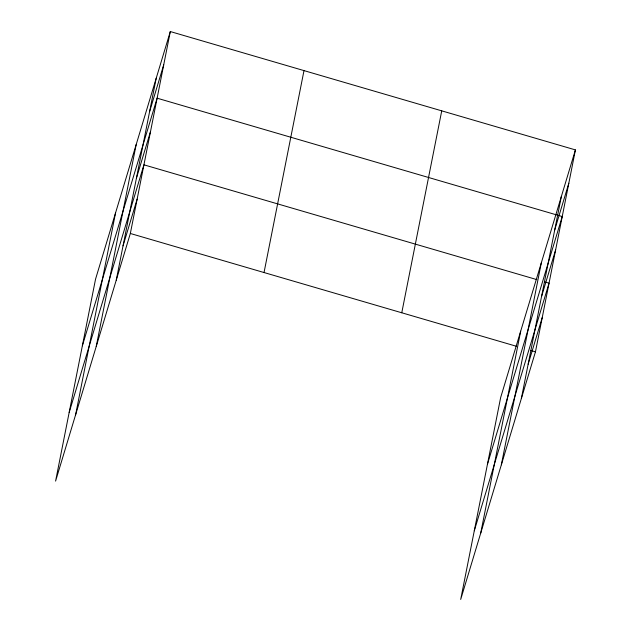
<?xml version="1.0" encoding="UTF-8"?>
<svg xmlns="http://www.w3.org/2000/svg" width="631" height="631" viewBox="0 0 631 631"><rect width="100%" height="100%" fill="white"/><g stroke="black" fill="none" stroke-linecap="round" stroke-linejoin="round"><path stroke-width="0.95" d="M75.602 414.788L115.56 212.86M96.227 346.474L136.186 144.546M116.246 280.164L156.204 78.244M170.307 31.55L95.541 279.17L55.583 481.098L130.341 233.478L170.307 31.55L575.417 149.902L535.459 351.83L460.693 599.45L500.659 397.522L575.417 149.902M264.034 272.537L303.992 70.609M401.766 312.771L441.732 110.851M480.712 533.148L520.678 331.22M501.337 464.826L541.303 262.898M521.356 398.524L561.322 196.596M149.61 111.561L163.713 64.867M82.353 345.804L157.119 98.184L562.229 216.543L487.471 464.156M136.43 178.194L150.525 131.5M69.165 412.437L143.931 164.825L536.807 279.604M123.037 245.838L137.14 199.151M554.728 229.913L568.823 183.219M541.54 296.546L555.635 249.86M474.283 530.797L549.041 283.177L544.332 281.805M528.155 364.197L542.25 317.503M130.341 233.478L516.623 346.332M530.75 350.457L535.459 351.83"/></g></svg>
